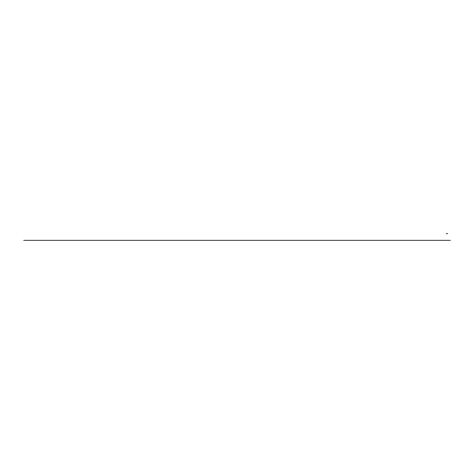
<?xml version="1.0" encoding="UTF-8"?>
<svg xmlns="http://www.w3.org/2000/svg" width="474" height="474" viewBox="0 0 474 474"><rect width="100%" height="100%" fill="white"/><g stroke="black" fill="none" stroke-linecap="round" stroke-linejoin="round"><path stroke-width="0.71" d="M446.188 233.759L447.634 233.759M23.7 240.241L450.3 240.241"/></g></svg>
